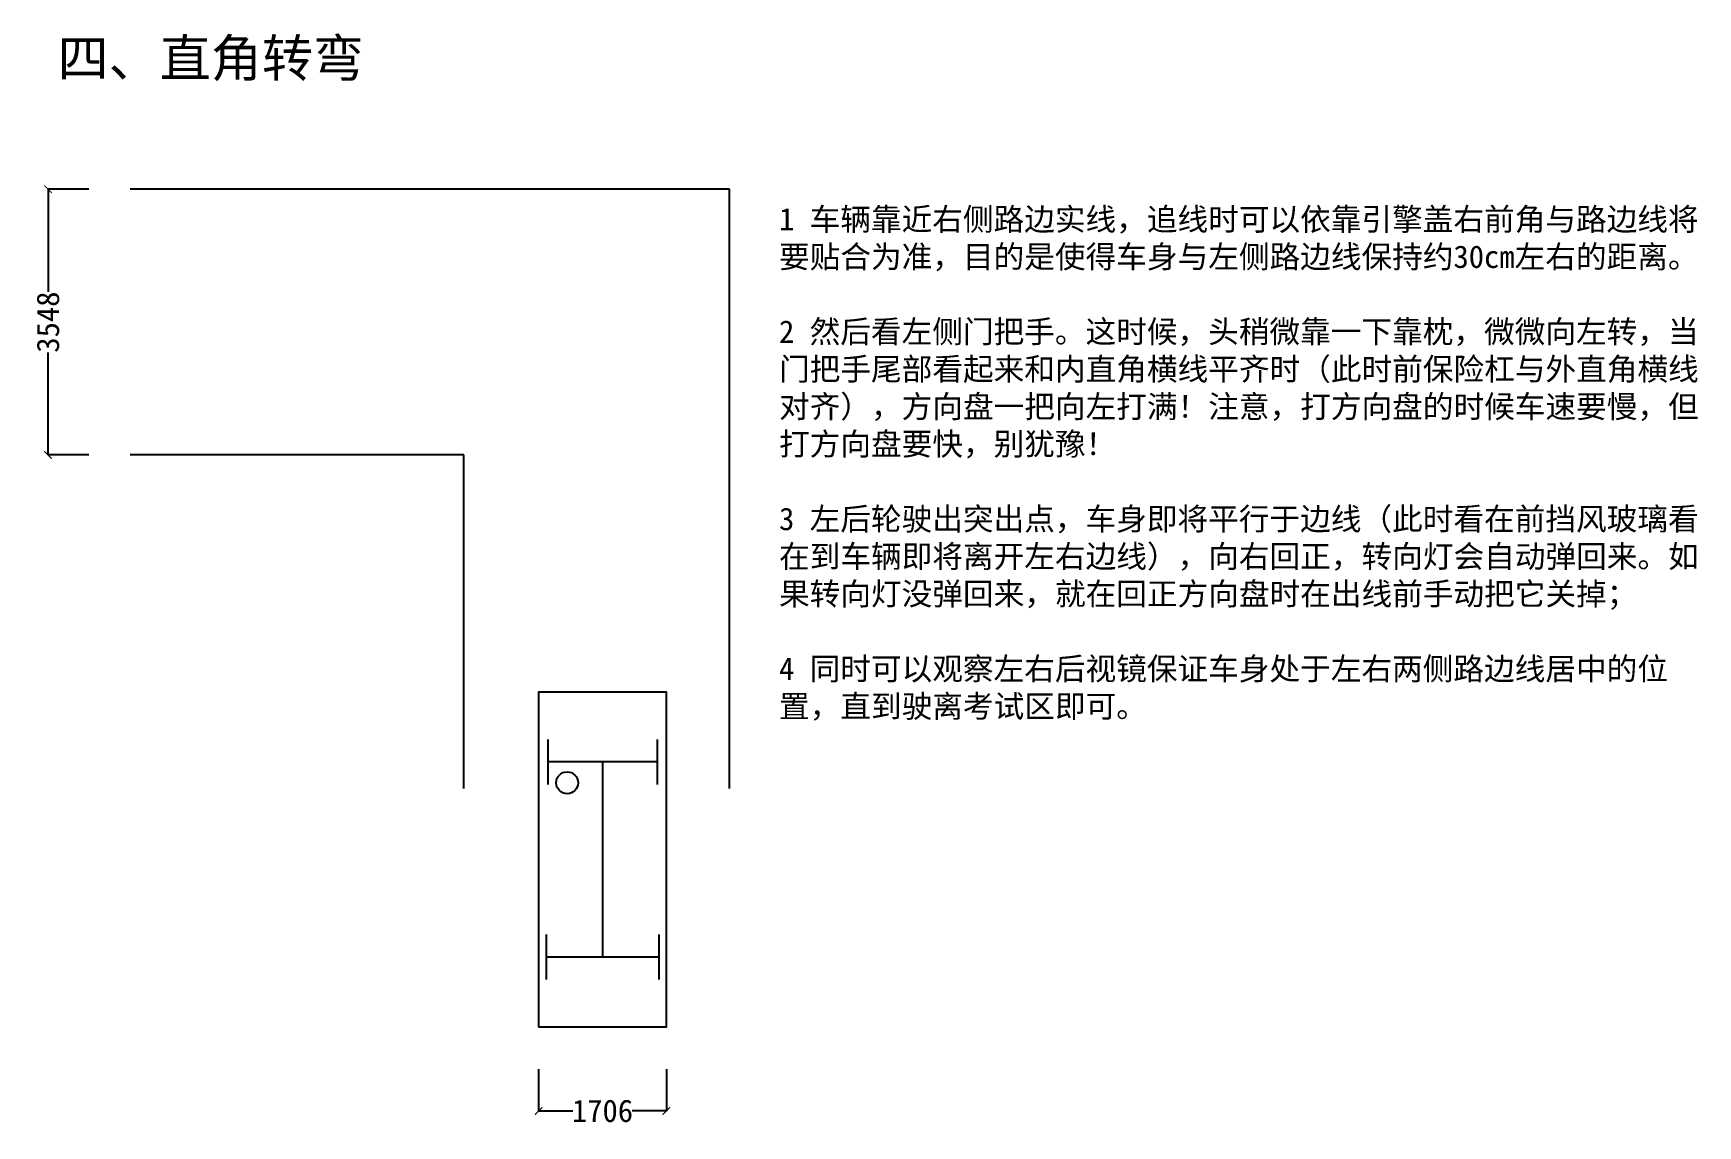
# Model space of a CAD drawing. Header units: millimetres. Extents: x 9828 to 32045, y 13507 to 28092.
import ezdxf

# ---------------------------------------------------------------- set-up
doc = ezdxf.new("R2010")
doc.units = ezdxf.units.MM
doc.header["$LTSCALE"] = 70
doc.styles.get("Standard").update_dxf_attribs({"font": '', "height": 300})
doc.styles.get('Standard').set_extended_font_data('SimSun')
doc.dimstyles.new('ISO-25', dxfattribs={"dimtxt": 2.5, "dimasz": 100, "dimexe": 1.25, "dimexo": 0.625, "dimtad": 0, "dimtxsty": 'Standard', "dimblk": 'ARCHTICK', "dimcen": 2.5, "dimadec": 0, "dimazin": 0, "dimtfac": 1, "dimtmove": 0, "dimatfit": 3, "dimfxl": 1, "dimarcsym": 0})

# ---------------------------------------------------------------- blocks, each defined once
blk = doc.blocks.new('car')
for p, q in [((-1001, 750), (-1602, 750)), ((-1302, -750), (-1302, 750)), ((1602, 730), (1001, 730)), ((1302, -730), (1302, 730)), ((1302, 0), (-1302, 0)), ((-1001, -750), (-1602, -750)), ((1602, -730), (1001, -730))]:
    blk.add_line(p, q)
blk.add_lwpolyline([(-2236, 853), (-2236, -853), (2236, -853), (2236, 853)], close=True)
blk.add_circle((1024, 472), 147)
blk = doc.blocks.new('_ArchTick')
at = {"color": 0, "linetype": 'ByBlock', "const_width": 0.15}
blk.add_lwpolyline([(-0.5, -0.5), (0.5, 0.5)], dxfattribs=at)
blk = doc.blocks.new('*D5')
at = {"color": 0, "lineweight": -2}
for p, q in [((10571, 26010), (10023, 26010)), ((10025, 26010), (10025, 24641)), ((10025, 22462), (10025, 23832)), ((10571, 22462), (10023, 22462))]:
    blk.add_line(p, q, dxfattribs=at)
at = {"color": 0, "lineweight": -2, "xscale": 100, "yscale": 100, "zscale": 100}
for p, rotation in [((10025, 26010), 90), ((10025, 22462), 270)]:
    blk.add_blockref('_ArchTick', p, dxfattribs=dict(at, rotation=rotation))
at = {"color": 0, "insert": (10025, 24236), "char_height": 300, "attachment_point": 5, "rotation": 90}
blk.add_mtext('3548', dxfattribs=at)
blk = doc.blocks.new('*D6')
at = {"color": 0, "lineweight": -2}
for p, q in [((16573, 14263), (16573, 13703)), ((18279, 14263), (18279, 13703)), ((16573, 13704), (17031, 13704)), ((18279, 13704), (17820, 13704))]:
    blk.add_line(p, q, dxfattribs=at)
at = {"color": 0, "lineweight": -2, "xscale": 100, "yscale": 100, "zscale": 100, "rotation": 180}
blk.add_blockref('_ArchTick', (16573, 13704), dxfattribs=at)
at = {"color": 0, "lineweight": -2, "xscale": 100, "yscale": 100, "zscale": 100}
blk.add_blockref('_ArchTick', (18279, 13704), dxfattribs=at)
at = {"color": 0, "insert": (17426, 13704), "char_height": 300, "attachment_point": 5}
blk.add_mtext('1706', dxfattribs=at)

msp = doc.modelspace()

# ---------------------------------------------------------------- linework, layer by layer
for p, q in [((19120.972, 26010.257), (11120.972, 26010.257)), ((19120.972, 18010.257), (19120.972, 26010.257)), ((15572.972, 22462.257), (11120.972, 22462.257)), ((15572.972, 18010.257), (15572.972, 22462.257))]:
    msp.add_line(p, q)

# ---------------------------------------------------------------- block references
at = {"rotation": 90}
msp.add_blockref('car', (17425.832, 17061.205), dxfattribs=at)

# ---------------------------------------------------------------- texts
at = {"attachment_point": 1}
for s, insert, char_height, width in [('四、直角转弯', (10150.642, 28010.682), 500, 5995.49537), ('1 车辆靠近右侧路边实线，追线时可以依靠引擎盖右前角与路边线将要贴合为准，目的是使得车身与左侧路边线保持约30cm左右的距离。\\P\\P2 然后看左侧门把手。这时候，头稍微靠一下靠枕，微微向左转，当{\\fSimSun|b1|i0|c134|p2;\\C5;门把手尾部}看起来和内直角横线平齐时（此时前保险杠与外直角横线对齐），方向盘一把向左打满！注意，打方向盘的时候车速要慢，但打方向盘要快，别犹豫！\\P\\P3 左后轮驶出突出点，车身即将平行于边线（此时看在前挡风玻璃看在到车辆即将离开左右边线），向右回正，转向灯会自动弹回来。如果转向灯没弹回来，就在回正方向盘时在{\\C5;出线前}手动把它关掉；\\P\\P4 同时可以观察左右后视镜保证车身处于左右两侧路边线居中的位置，直到驶离考试区即可。', (19782.368, 25759.166), 300, 12626.50309)]:
    msp.add_mtext(s, dxfattribs=dict(at, insert=insert, char_height=char_height, width=width))

# ---------------------------------------------------------------- dimensions: what is measured, and where the dimension line sits
dim = msp.add_linear_dim(base=(10024.696, 22462.257), p1=(10571.897, 26010.257), p2=(10571.897, 22462.257), angle=90, dimstyle='ISO-25')
dim.commit()
dim.dimension.update_dxf_attribs({"geometry": '*D5', "text_midpoint": (10024.696, 24236.257)})
dim = msp.add_linear_dim(base=(18278.832, 13703.879), p1=(16572.832, 14263.355), p2=(18278.832, 14263.355), dimstyle='ISO-25')
dim.commit()
dim.dimension.update_dxf_attribs({"geometry": '*D6', "text_midpoint": (17425.832, 13703.879)})

doc.saveas('drawing.dxf')
